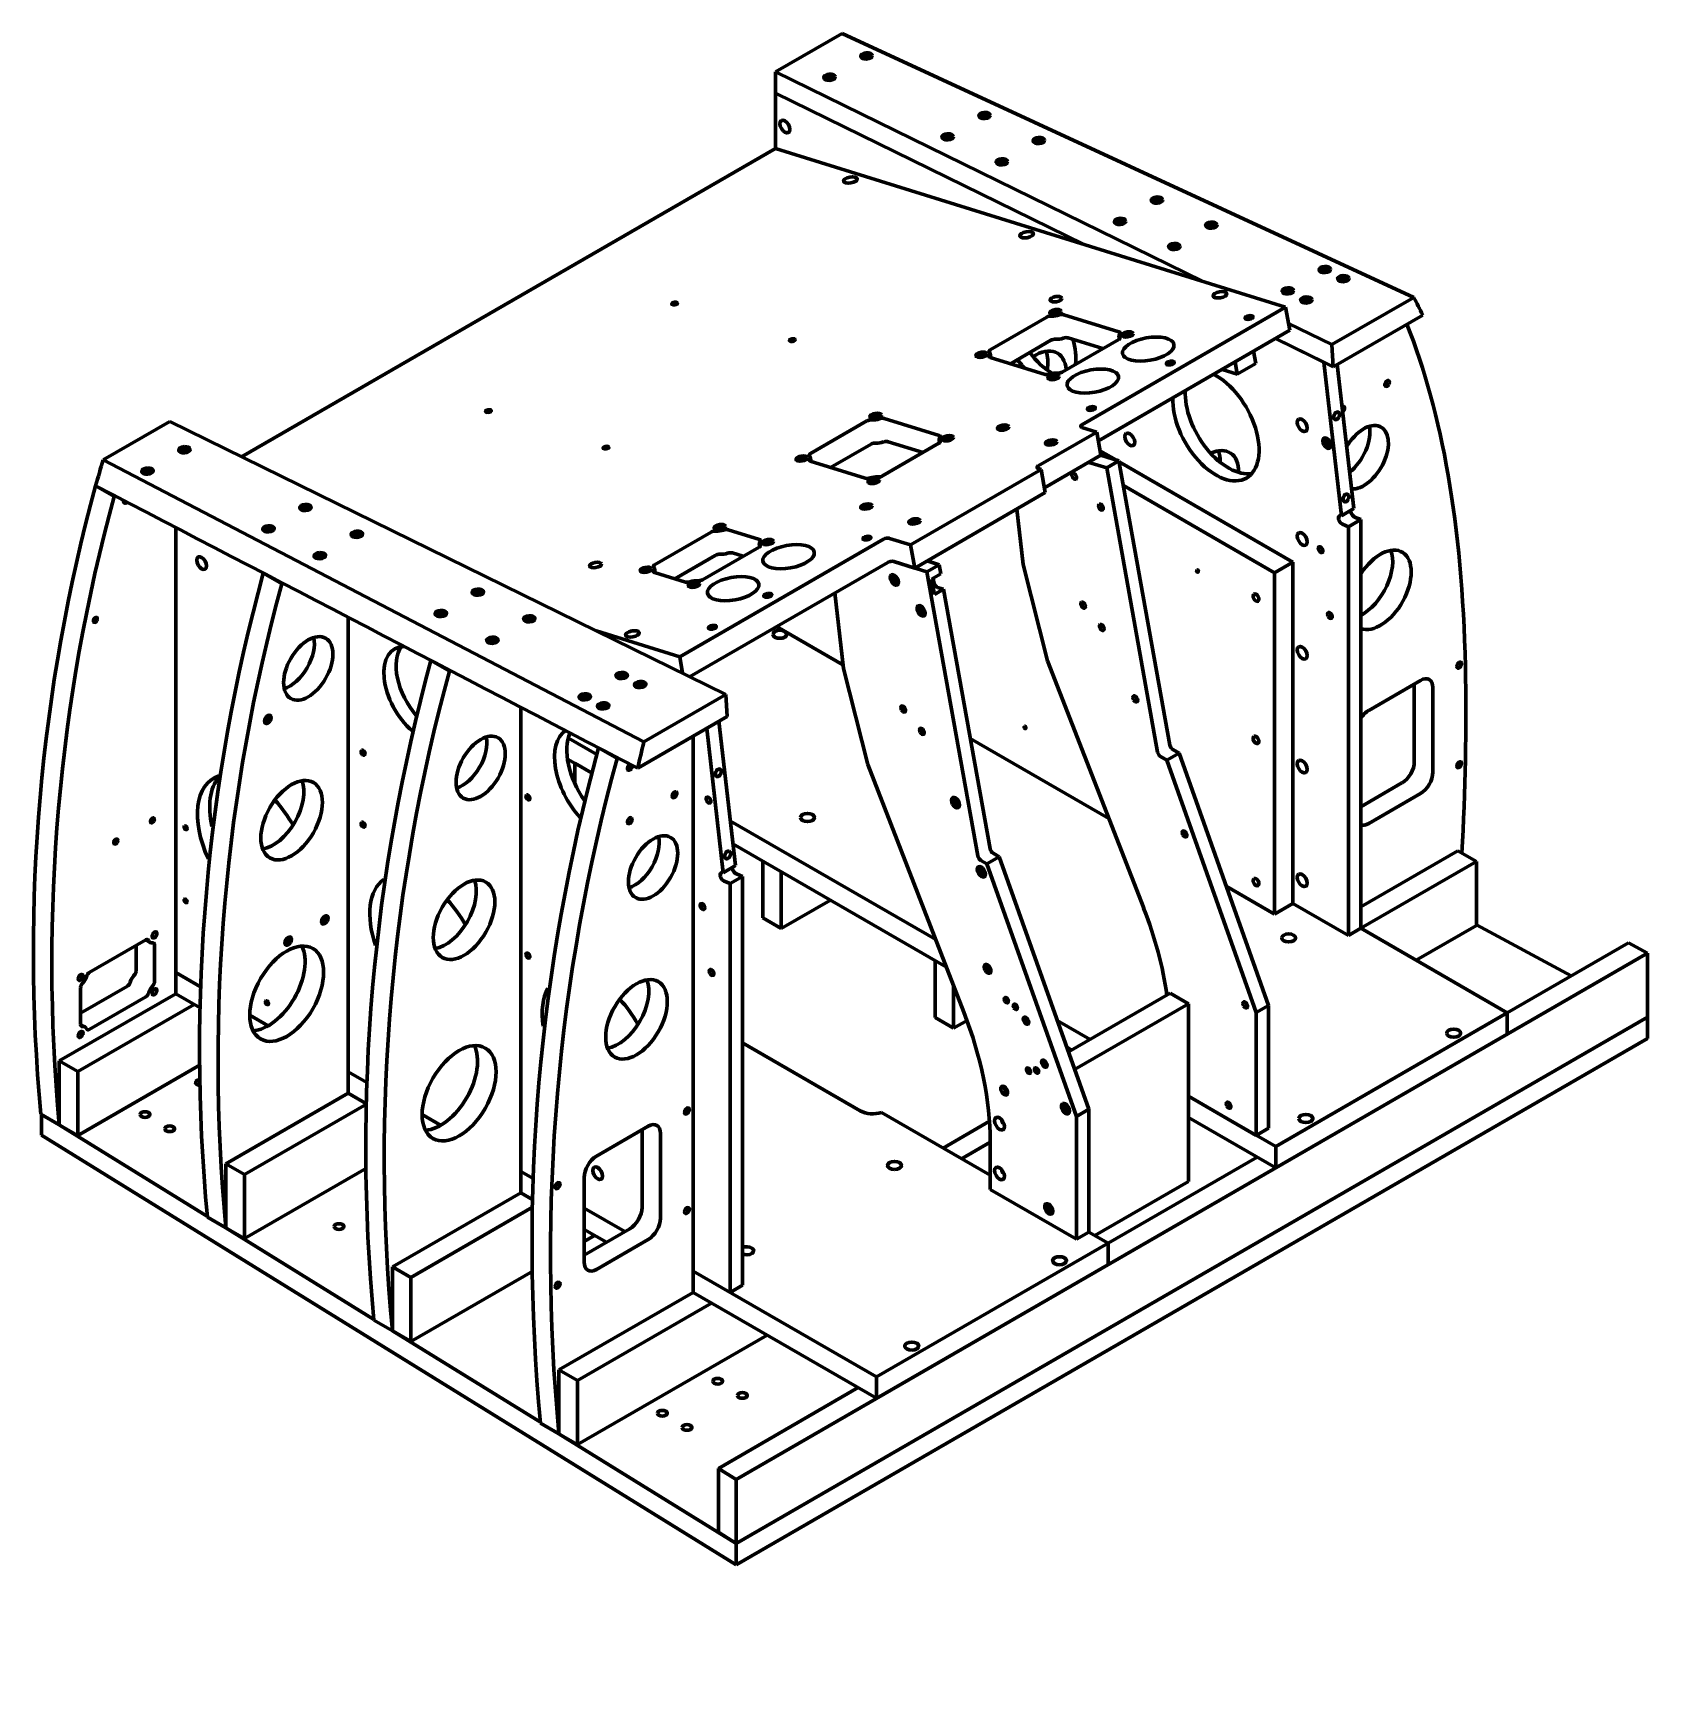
# Model space of a CAD drawing. Header units: inches. Extents: x 315 to 1225, y 10 to 674.
# Drawn here: x 665.4 to 729.8, y 116.1 to 182.6 of the extents above; entities that cross this region are included whole.
import ezdxf

# ---------------------------------------------------------------- set-up
doc = ezdxf.new("R2010")
doc.units = ezdxf.units.IN
doc.header["$LTSCALE"] = 0.03937
doc.header["$MEASUREMENT"] = 0
doc.layers.add('Visible', color=7, linetype='Continuous', lineweight=50)

msp = doc.modelspace()

# ---------------------------------------------------------------- linework, layer by layer
at = {"layer": 'Visible', "extrusion": (0, 0.816497, 0.57735)}
for p, q in [((697.666, 182.604), (695.013, 181.072)), ((720.464, 172.074), (697.666, 182.604)), ((712.034, 172.72), (695.013, 181.072)), ((695.013, 181.072), (695.013, 180.219)), ((707.292, 174.194), (695.013, 180.219)), ((695.013, 180.219), (695.013, 178.01)), ((695.013, 180.219), (707.292, 174.194)), ((673.71, 165.711), (695.013, 178.01)), ((695.013, 178.01), (715.355, 171.688)), ((707.225, 166.994), (715.355, 171.688)), ((715.355, 171.688), (715.521, 170.763)), ((717.196, 170.187), (720.464, 172.074)), ((703.573, 169.986), (705.826, 171.287)), ((706.512, 171.382), (708.707, 170.7)), ((717.196, 170.187), (715.473, 171.033)), ((717.251, 169.307), (720.821, 171.368)), ((705.992, 170.362), (704.375, 169.428)), ((708.698, 170.394), (706.445, 169.094)), ((708.062, 170.027), (706.678, 170.457)), ((707.885, 166.354), (715.521, 170.763)), ((708.704, 170.534), (708.725, 170.413)), ((716.881, 169.488), (714.952, 170.435)), ((714.952, 170.435), (717.251, 169.307)), ((705.759, 168.998), (703.564, 169.68)), ((703.568, 169.847), (703.6, 169.669)), ((714.072, 169.927), (714.16, 169.44)), ((717.251, 169.307), (717.196, 170.187)), ((713.423, 169.014), (712.818, 169.202)), ((713.423, 169.014), (713.335, 169.501)), ((714.16, 169.44), (713.423, 169.014)), ((717.577, 163.364), (716.881, 169.488)), ((718.069, 163.647), (717.414, 169.401)), ((668.19, 165.586), (670.843, 167.118)), ((693.026, 156.232), (670.843, 167.118)), ((696.401, 165.845), (698.654, 167.146)), ((699.339, 167.241), (701.535, 166.559)), ((700.89, 165.886), (699.505, 166.316)), ((701.531, 166.393), (701.553, 166.272)), ((707.823, 166.699), (705.49, 165.352)), ((707.222, 166.886), (707.823, 166.699)), ((707.989, 165.774), (707.823, 166.699)), ((696.395, 165.706), (696.427, 165.528)), ((698.819, 166.221), (697.202, 165.287)), ((701.526, 166.253), (699.273, 164.953)), ((707.989, 165.774), (705.735, 164.473)), ((708.589, 165.588), (707.957, 165.952)), ((707.989, 165.774), (708.707, 165.551)), ((689.758, 154.346), (668.19, 165.586)), ((698.587, 164.857), (696.392, 165.539)), ((705.603, 165.207), (700.396, 162.201)), ((705.487, 165.244), (705.603, 165.207)), ((705.603, 165.207), (705.769, 164.283)), ((707.498, 165.491), (708.216, 165.267)), ((708.707, 165.551), (708.216, 165.267)), ((708.216, 165.267), (710.247, 153.934)), ((708.707, 165.551), (710.738, 154.217)), ((715.646, 161.513), (708.713, 165.516)), ((668.627, 164.134), (667.89, 164.56)), ((700.562, 161.276), (705.769, 164.283)), ((708.883, 164.567), (714.909, 161.088)), ((668.665, 164.156), (668.627, 164.134)), ((704.634, 163.627), (704.886, 161.414)), ((717.577, 163.364), (718.069, 163.647)), ((717.859, 162.926), (717.616, 163.027)), ((718.35, 163.21), (717.859, 162.926)), ((718.35, 163.21), (718.107, 163.311)), ((718.35, 146.905), (718.35, 163.21)), ((671.088, 144.297), (671.088, 162.893)), ((690.186, 161.407), (692.439, 162.707)), ((699.316, 162.427), (691.185, 157.733)), ((693.124, 162.803), (694.362, 162.418)), ((700.396, 162.201), (699.558, 162.461)), ((717.859, 146.621), (717.859, 162.926)), ((692.604, 161.782), (690.987, 160.849)), ((694.353, 162.112), (692.1, 160.812)), ((693.717, 161.745), (693.29, 161.878)), ((694.359, 162.252), (694.38, 162.131)), ((700.396, 162.201), (700.562, 161.276)), ((675.314, 160.649), (674.577, 161.075)), ((691.415, 160.716), (690.177, 161.101)), ((690.18, 161.267), (690.212, 161.09)), ((699.481, 161.503), (691.581, 156.941)), ((699.724, 161.536), (701.043, 161.126)), ((700.562, 161.276), (699.724, 161.536)), ((701.535, 161.41), (701.043, 161.126)), ((701.043, 161.126), (703.075, 149.793)), ((701.053, 161.56), (701.535, 161.41)), ((701.232, 160.832), (701.6, 161.044)), ((701.535, 161.41), (701.6, 161.044)), ((704.886, 161.414), (705.862, 157.575)), ((714.909, 161.088), (715.646, 161.513)), ((714.909, 161.088), (714.909, 147.474)), ((715.646, 147.899), (715.646, 161.513)), ((675.352, 160.671), (675.314, 160.649)), ((697.713, 157.273), (697.371, 160.284)), ((701.232, 160.832), (701.342, 160.215)), ((701.324, 160.694), (701.293, 160.867)), ((701.342, 160.215), (701.711, 160.428)), ((701.711, 160.428), (701.471, 160.502)), ((701.711, 160.428), (703.566, 150.076)), ((677.966, 140.326), (677.966, 159.309)), ((691.185, 157.733), (687.864, 158.766)), ((697.698, 157.41), (695.046, 158.942)), ((691.185, 157.733), (691.303, 157.078)), ((682.001, 157.164), (681.264, 157.59)), ((682.038, 157.186), (682.001, 157.164)), ((698.69, 153.434), (697.713, 157.273)), ((705.862, 157.575), (709.692, 147.706)), ((718.666, 155.599), (720.732, 156.792)), ((720.486, 153.553), (720.486, 156.65)), ((721.223, 156.508), (721.223, 153.128)), ((684.844, 136.355), (684.844, 155.724)), ((693.026, 156.232), (689.758, 154.346)), ((693.081, 155.352), (693.026, 156.232)), ((693.081, 155.352), (689.511, 153.291)), ((693.407, 149.409), (692.753, 155.163)), ((686.744, 154.488), (687.874, 153.836)), ((691.721, 132.384), (691.721, 154.567)), ((692.916, 149.125), (692.262, 154.879)), ((708.302, 151.288), (702.777, 154.478)), ((687.672, 153.102), (686.711, 153.656)), ((688.688, 153.679), (687.951, 154.105)), ((688.725, 153.701), (688.688, 153.679)), ((710.367, 153.755), (710.61, 153.614)), ((710.61, 153.614), (711.101, 153.898)), ((711.101, 153.898), (710.858, 154.038)), ((714.675, 143.826), (711.101, 153.898)), ((687.005, 152.674), (687.005, 153.487)), ((687.005, 153.487), (687.672, 153.102)), ((702.519, 143.565), (698.69, 153.434)), ((710.61, 153.614), (714.183, 143.542)), ((718.35, 151.753), (719.995, 152.702)), ((720.732, 152.277), (718.666, 151.084)), ((701.399, 146.453), (693.206, 151.183)), ((701.824, 145.356), (693.309, 150.272)), ((703.929, 149.757), (703.438, 149.473)), ((703.686, 149.897), (703.929, 149.757)), ((703.929, 149.757), (707.502, 139.685)), ((718.35, 147.759), (722.224, 149.995)), ((722.224, 149.995), (722.961, 149.57)), ((692.916, 149.125), (693.407, 149.409)), ((693.689, 148.971), (693.446, 149.072)), ((694.497, 149.587), (694.497, 147.318)), ((695.234, 149.161), (695.234, 146.892)), ((703.438, 149.473), (703.194, 149.614)), ((707.011, 139.401), (703.438, 149.473)), ((722.961, 149.57), (718.35, 146.908)), ((722.961, 147.017), (722.961, 149.57)), ((693.198, 148.688), (692.954, 148.789)), ((693.198, 148.688), (693.689, 148.971)), ((693.198, 132.383), (693.198, 148.688)), ((693.689, 132.667), (693.689, 148.971)), ((714.909, 147.474), (712.987, 148.583)), ((697.199, 148.027), (695.234, 146.892)), ((715.646, 147.899), (714.909, 147.474)), ((715.646, 147.899), (717.859, 146.621)), ((695.234, 146.892), (694.497, 147.318)), ((720.558, 145.63), (722.961, 147.017)), ((722.961, 147.045), (726.745, 145.004)), ((667.638, 145.141), (669.891, 146.442)), ((669.891, 146.442), (670.065, 146.342)), ((718.35, 146.905), (717.859, 146.621)), ((724.194, 143.531), (718.35, 146.905)), ((724.194, 143.531), (729.031, 146.324)), ((729.031, 146.324), (729.793, 145.913)), ((669.501, 145.2), (669.501, 146.217)), ((670.238, 146.241), (670.238, 144.775)), ((729.793, 145.913), (693.442, 124.925)), ((729.793, 143.361), (729.793, 145.913)), ((672.077, 144.577), (671.088, 145.148)), ((671.088, 145.148), (672.077, 144.577)), ((701.375, 145.616), (701.375, 143.347)), ((667.291, 143.523), (669.154, 144.598)), ((667.291, 143.073), (667.291, 144.54)), ((702.112, 144.616), (702.112, 142.921)), ((710.745, 144.319), (706.689, 141.977)), ((710.745, 144.319), (711.481, 143.893)), ((666.441, 141.614), (671.088, 144.297)), ((671.825, 143.871), (667.178, 141.188)), ((669.891, 144.173), (667.638, 142.872)), ((672.06, 143.736), (671.088, 144.297)), ((711.481, 143.893), (706.939, 141.271)), ((711.481, 143.893), (711.481, 136.803)), ((714.183, 143.542), (714.675, 143.826)), ((714.675, 143.826), (714.675, 138.93)), ((667.291, 143.073), (667.464, 142.972)), ((674.773, 143.021), (674.036, 143.446)), ((674.036, 143.446), (674.773, 143.021)), ((693.442, 122.373), (729.793, 143.361)), ((729.793, 143.361), (693.442, 122.373)), ((701.375, 143.347), (702.112, 142.921)), ((702.645, 143.23), (702.112, 142.921)), ((706.245, 143.23), (707.551, 142.475)), ((714.183, 138.646), (714.183, 143.542)), ((714.958, 138.199), (724.194, 143.531)), ((724.194, 143.531), (724.194, 142.68)), ((729.793, 142.51), (729.793, 143.361)), ((729.793, 142.51), (693.442, 121.522)), ((698.39, 139.624), (693.689, 142.338)), ((714.958, 137.348), (724.194, 142.68)), ((706.814, 142.05), (706.624, 142.159)), ((666.441, 141.614), (666.441, 139.061)), ((667.178, 141.188), (666.441, 141.614)), ((667.178, 138.635), (672.06, 141.454)), ((667.178, 141.188), (667.178, 138.635)), ((678.708, 140.749), (677.966, 141.177)), ((677.966, 141.177), (678.708, 140.749)), ((673.084, 137.507), (677.966, 140.326)), ((678.691, 139.894), (673.821, 137.082)), ((678.691, 139.908), (677.966, 140.326)), ((707.502, 139.685), (707.011, 139.401)), ((707.502, 134.789), (707.502, 139.685)), ((711.481, 140.206), (714.958, 138.199)), ((714.183, 138.646), (711.481, 140.206)), ((666.441, 139.061), (665.704, 139.486)), ((665.729, 139.472), (665.729, 138.65)), ((666.441, 139.061), (667.178, 138.635)), ((672.345, 135.412), (666.441, 139.061)), ((681.65, 139.05), (680.914, 139.475)), ((680.914, 139.475), (681.65, 139.05)), ((687.864, 137.815), (689.929, 139.008)), ((699.234, 139.562), (703.572, 137.058)), ((701.694, 138.142), (703.544, 139.21)), ((707.011, 139.401), (707.011, 134.505)), ((714.958, 137.348), (711.481, 139.355)), ((693.442, 121.522), (665.729, 138.65)), ((689.684, 135.77), (689.684, 138.866)), ((690.421, 138.724), (690.421, 135.344)), ((703.572, 138.376), (702.431, 137.717)), ((703.572, 136.491), (703.572, 138.419)), ((714.675, 138.93), (714.183, 138.646)), ((708.277, 134.342), (714.221, 137.773)), ((714.958, 138.199), (714.958, 137.348)), ((673.084, 137.507), (673.084, 134.955)), ((673.821, 137.082), (673.084, 137.507)), ((673.821, 134.529), (678.693, 137.343)), ((673.821, 137.082), (673.821, 134.529)), ((685.339, 136.92), (684.844, 137.206)), ((684.844, 137.206), (685.339, 136.92)), ((679.727, 133.401), (684.844, 136.355)), ((685.322, 136.079), (684.844, 136.355)), ((687.372, 133.584), (687.372, 136.964)), ((707.011, 134.505), (703.572, 136.491)), ((707.748, 134.647), (711.481, 136.803)), ((685.318, 135.778), (680.464, 132.976)), ((688.999, 134.807), (687.372, 135.746)), ((687.372, 135.746), (688.999, 134.807)), ((673.084, 134.955), (672.347, 135.38)), ((673.084, 134.955), (673.821, 134.529)), ((678.988, 131.306), (673.086, 134.953)), ((687.372, 133.868), (689.192, 134.919)), ((688.262, 134.382), (687.372, 134.895)), ((687.372, 134.412), (687.791, 134.654)), ((689.929, 134.493), (687.864, 133.301)), ((707.011, 134.505), (707.502, 134.789)), ((707.502, 134.789), (708.277, 134.342)), ((708.277, 134.342), (699.041, 129.009)), ((708.277, 134.342), (708.277, 133.491)), ((679.727, 133.401), (679.727, 130.849)), ((680.464, 132.976), (679.727, 133.401)), ((680.464, 130.423), (685.328, 133.231)), ((699.041, 129.009), (691.721, 133.235)), ((691.721, 133.235), (693.198, 132.383)), ((708.277, 133.491), (699.041, 128.158)), ((680.464, 132.976), (680.464, 130.423)), ((686.371, 129.295), (691.721, 132.384)), ((699.041, 128.158), (691.721, 132.384)), ((693.198, 132.383), (693.689, 132.667)), ((692.458, 131.959), (687.108, 128.87)), ((679.727, 130.849), (678.991, 131.274)), ((679.727, 130.849), (680.464, 130.423)), ((685.631, 127.2), (679.73, 130.847)), ((687.108, 126.317), (694.669, 130.683)), ((686.371, 129.295), (686.371, 126.743)), ((687.108, 128.87), (686.371, 129.295)), ((687.108, 128.87), (687.108, 126.317)), ((692.73, 125.365), (698.304, 128.584)), ((699.041, 129.009), (699.041, 128.158)), ((686.371, 126.743), (685.634, 127.168)), ((686.371, 126.743), (687.108, 126.317)), ((693.442, 122.373), (686.371, 126.743)), ((692.73, 125.365), (692.73, 122.813)), ((693.442, 124.925), (692.73, 125.365)), ((693.442, 124.925), (693.442, 122.373)), ((692.73, 122.813), (693.442, 122.373)), ((693.442, 121.522), (693.442, 122.373))]:
    msp.add_line(p, q, dxfattribs=at)
at = {"layer": 'Visible'}
for centre, radius, start, end in [((736.129, 145.977), 70.724, 164.76692, 185.26596), ((736.866, 145.552), 70.724, 164.76692, 185.26596), ((744.246, 142.085), 72.211, 164.75299, 185.32726), ((744.983, 141.659), 72.211, 164.75299, 185.32726), ((752.364, 138.192), 73.699, 164.73978, 185.38589), ((753.101, 137.766), 73.699, 164.73978, 185.38589), ((760.482, 134.299), 75.187, 164.72706, 185.44222), ((761.219, 133.874), 75.187, 164.72706, 185.44222)]:
    msp.add_arc(centre, radius, start, end, dxfattribs=at)
at = {"layer": 'Visible', "extrusion": (0, 2e-16, -1)}
for centre, major_axis, ratio in [((698.635, 181.703), (0.23, 0.014), 0.532529), ((697.16, 180.852), (0.23, 0.014), 0.532529), ((703.347, 179.33), (0.23, 0.014), 0.532529), ((701.873, 178.479), (0.23, 0.014), 0.532529), ((705.512, 178.328), (0.23, 0.014), 0.532529), ((704.038, 177.477), (0.23, 0.014), 0.532529), ((710.225, 175.955), (0.23, 0.014), 0.532529), ((708.75, 175.104), (0.23, 0.014), 0.532529), ((712.39, 174.953), (0.23, 0.014), 0.532529), ((710.916, 174.102), (0.23, 0.014), 0.532529), ((716.919, 173.181), (0.23, 0.014), 0.532529), ((717.654, 172.82), (0.23, 0.014), 0.532529), ((715.445, 172.33), (0.23, 0.014), 0.532529), ((716.18, 171.969), (0.23, 0.014), 0.532529), ((709.045, 170.595), (0.227, 0.041), 0.432677), ((706.098, 168.893), (0.227, 0.041), 0.432677), ((701.873, 166.454), (0.227, 0.041), 0.432677), ((698.925, 164.752), (0.227, 0.041), 0.432677)]:
    msp.add_ellipse(centre, major_axis=major_axis, ratio=ratio, dxfattribs=at)
at = {"layer": 'Visible', "extrusion": (0, -1e-16, -1)}
for centre, major_axis, ratio, start_param, end_param in [((698.639, 181.635), (0.134, 0.008), 0.532529, 2.570149, 6.854629), ((703.351, 179.262), (0.134, 0.008), 0.532529, 2.570149, 6.854629), ((708.755, 175.036), (0.134, 0.008), 0.532529, 2.570149, 6.854629), ((710.92, 174.034), (0.134, 0.008), 0.532529, 2.570149, 6.854629), ((717.658, 172.752), (0.134, 0.008), 0.532529, 2.570149, 6.854629), ((706.339, 170.563), (0.342, 0.061), 0.432677, 1.215617, 2.106739), ((706.555, 170.386), (0.171, 0.031), 0.432677, 4.357209, 5.588169), ((718.471, 165.697), (0.695, 1.203), 0.57735, -1.5539, 2.879486), ((699.382, 166.245), (0.171, 0.031), 0.432677, 4.357209, 5.588169), ((704.098, 166.807), (0.132, 0.024), 0.432677, 2.990058, 6.43472), ((698.645, 163.659), (0.132, 0.024), 0.432677, 2.990058, 6.43472), ((694.713, 162.241), (0.133, 0.024), 0.432677, 2.987452, 6.437326), ((692.724, 161.745), (0.171, 0.031), 0.432677, 4.017372, 5.248332), ((692.952, 161.983), (0.342, 0.061), 0.432677, 1.215617, 2.106739), ((691.766, 160.54), (0.133, 0.024), 0.432677, 2.987452, 6.437326)]:
    msp.add_ellipse(centre, major_axis=major_axis, ratio=ratio, start_param=start_param, end_param=end_param, dxfattribs=at)
at = {"layer": 'Visible', "extrusion": (0, 0, -1)}
for centre, major_axis, ratio, start_param, end_param in [((697.165, 180.784), (0.134, 0.008), 0.532529, 2.570149, 6.854629), ((701.877, 178.411), (0.134, 0.008), 0.532529, 2.570149, 6.854629), ((706.186, 171.416), (0.133, 0.024), 0.432677, 2.987452, 6.437326), ((706.111, 170.325), (0.171, 0.031), 0.432677, 4.017372, 5.248332), ((703.239, 169.714), (0.133, 0.024), 0.432677, 2.987452, 6.437326), ((699.014, 167.275), (0.133, 0.024), 0.432677, 2.987452, 6.437326), ((717.386, 167.347), (0.062, 0.15), 0.652083, 1.57079632679353, 7.853981633973115), ((698.939, 166.184), (0.171, 0.031), 0.432677, 4.017372, 5.248332), ((706.013, 166.212), (0.132, 0.024), 0.432677, 2.990058, 6.43472), ((696.066, 165.573), (0.133, 0.024), 0.432677, 2.987452, 6.437326), ((717.759, 164.071), (0.062, 0.15), 0.652083, 1.570796326795667, 7.853981633975252), ((700.56, 163.064), (0.132, 0.024), 0.432677, 2.990058, 6.43472), ((692.799, 162.836), (0.133, 0.024), 0.432677, 2.987452, 6.437326), ((689.851, 161.135), (0.133, 0.024), 0.432677, 2.987452, 6.437326), ((699.601, 161.465), (0.171, 0.031), 0.432677, 4.017372, 5.588169), ((719.995, 153.27), (0.347, 0.602), 0.57735, 0.785398, 2.356194), ((670.238, 146.642), (0.067, 0.117), 0.57735, 1.570796326793332, 7.853981633972918), ((672.071, 140.752), (-0.195, 0), 0.57735, 4.693427, 7.847944), ((691.476, 139.617), (0.067, 0.116), 0.57735, 1.570796326794735, 7.853981633974322), ((670.843, 138.908), (0.195, 0), 0.57735, 3.141593, 9.424778), ((716.162, 139.319), (0.278, 0), 0.57735, 3.141593, 9.424778), ((686.317, 136.639), (0.067, 0.116), 0.57735, 1.570796326794877, 7.853981633974462), ((689.192, 135.486), (0.347, 0.602), 0.57735, 0.785398, 2.356194), ((691.476, 135.646), (0.067, 0.116), 0.57735, 1.570796326796734, 7.85398163397632), ((686.317, 132.668), (0.067, 0.116), 0.57735, 1.570796326796384, 7.85398163397597)]:
    msp.add_ellipse(centre, major_axis=major_axis, ratio=ratio, start_param=start_param, end_param=end_param, dxfattribs=at)
at = {"layer": 'Visible', "extrusion": (-3e-16, -2e-16, -1)}
for centre in [(695.381, 178.886), (716.014, 166.973), (709.137, 166.406), (716.014, 162.435), (716.014, 157.897), (716.014, 153.359), (716.014, 148.821)]:
    msp.add_ellipse(centre, major_axis=(-0.139, 0.241), ratio=0.57735, dxfattribs=at)
at = {"layer": 'Visible', "extrusion": (0, -4e-16, -1)}
msp.add_ellipse((705.517, 178.26), major_axis=(0.134, 0.008), ratio=0.532529, start_param=2.570149, end_param=6.854629, dxfattribs=at)
at = {"layer": 'Visible', "extrusion": (0, 1e-16, -1)}
for centre, major_axis, ratio, start_param, end_param in [((704.042, 177.409), (0.134, 0.008), 0.532529, 2.570149, 6.854629), ((712.394, 174.885), (0.134, 0.008), 0.532529, 2.570149, 6.854629), ((716.923, 173.112), (0.134, 0.008), 0.532529, 2.570149, 6.854629), ((715.449, 172.261), (0.134, 0.008), 0.532529, 2.570149, 6.854629), ((709.058, 170.523), (0.133, 0.024), 0.432677, 2.987452, 6.437326), ((699.167, 166.422), (0.342, 0.061), 0.432677, 1.215617, 2.106739)]:
    msp.add_ellipse(centre, major_axis=major_axis, ratio=ratio, start_param=start_param, end_param=end_param, dxfattribs=at)
at = {"layer": 'Visible'}
for centre, major_axis, ratio, start_param, end_param in [((697.996, 176.755), (0.274, 0.049), 0.432677, 1.570796326794698, 7.853981633974284), ((705.023, 174.572), (0.274, 0.049), 0.432677, 1.570796326795008, 7.853981633974593), ((712.733, 172.176), (0.274, 0.049), 0.432677, 1.570796326795031, 7.853981633974617), ((705.946, 171.25), (0.171, 0.031), 0.432677, 1.034854, 2.265813), ((706.173, 171.487), (0.342, 0.061), 0.432677, 4.176446, 5.067569), ((706.389, 171.311), (0.171, 0.031), 0.432677, 0.695017, 1.925976), ((713.894, 171.269), (0.16, 0.029), 0.432677, 1.570796326794581, 7.853981633974167), ((709.045, 170.595), (0.342, 0.061), 0.432677, 2.60565, 3.496772), ((708.578, 170.431), (0.171, 0.031), 0.432677, -0.87578, 0.35518), ((708.584, 170.629), (0.171, 0.031), 0.432677, -0.535943, 0.695017), ((709.874, 170.01), (1.026, 0.184), 0.432677, 1.570796326794813, 7.853981633974398), ((703.687, 169.751), (0.171, 0.031), 0.432677, 2.60565, 3.836609), ((703.693, 169.949), (0.171, 0.031), 0.432677, 2.265813, 3.496772), ((703.226, 169.786), (0.342, 0.061), 0.432677, -0.535943, 0.35518), ((705.882, 169.069), (0.171, 0.031), 0.432677, 3.836609, 5.067569), ((706.098, 168.893), (0.342, 0.061), 0.432677, 1.034854, 1.925976), ((706.326, 169.131), (0.171, 0.031), 0.432677, 4.176446, 5.407406), ((707.663, 168.734), (1.026, 0.184), 0.432677, 1.57079632679504, 7.853981633974626), ((710.75, 169.454), (0.16, 0.029), 0.432677, 1.570796326795418, 7.853981633975005), ((707.606, 167.639), (0.16, 0.029), 0.432677, 1.570796326794714, 7.853981633974299), ((698.773, 167.109), (0.171, 0.031), 0.432677, 1.034854, 2.265813), ((699.001, 167.346), (0.342, 0.061), 0.432677, 4.176446, 5.067569), ((699.217, 167.17), (0.171, 0.031), 0.432677, 0.695017, 1.925976), ((707.345, 166.957), (0.171, 0.031), 0.432677, 2.265813, 3.836609), ((701.873, 166.454), (0.342, 0.061), 0.432677, 2.60565, 3.496772), ((701.406, 166.29), (0.171, 0.031), 0.432677, -0.87578, 0.35518), ((701.412, 166.488), (0.171, 0.031), 0.432677, -0.535943, 0.695017), ((716.997, 166.258), (-0.115, 0.2), 0.57735, 1.57079632679434, 7.853981633973925), ((717.054, 166.291), (-0.067, 0.116), 0.57735, -0.803222, 3.944814), ((671.43, 165.996), (0.23, 0.014), 0.532529, 1.570796326796091, 7.853981633975678), ((671.434, 165.928), (0.134, 0.008), 0.532529, -0.571443, 3.713036), ((696.515, 165.61), (0.171, 0.031), 0.432677, 2.60565, 3.836609), ((696.52, 165.808), (0.171, 0.031), 0.432677, 2.265813, 3.496772), ((696.053, 165.645), (0.342, 0.061), 0.432677, -0.535943, 0.35518), ((669.956, 165.145), (0.23, 0.014), 0.532529, 1.570796326795178, 7.853981633974763), ((669.96, 165.077), (0.134, 0.008), 0.532529, -0.571443, 3.713036), ((699.153, 164.99), (0.171, 0.031), 0.432677, 4.176446, 5.407406), ((705.609, 165.314), (0.171, 0.031), 0.432677, 2.265813, 3.836609), ((698.71, 164.928), (0.171, 0.031), 0.432677, 3.836609, 5.067569), ((698.925, 164.752), (0.342, 0.061), 0.432677, 1.034854, 1.925976), ((669.1, 163.982), (0.067, 0.116), 0.57735, 1.949205, 4.383823), ((676.256, 163.689), (0.23, 0.014), 0.532529, 1.570796326794932, 7.853981633974519), ((676.26, 163.621), (0.134, 0.008), 0.532529, -0.571443, 3.713036), ((674.782, 162.838), (0.23, 0.014), 0.532529, 1.57079632679562, 7.853981633975206), ((718.088, 163.479), (-0.097, 0.168), 0.57735, 0.645772, 2.495821), ((674.786, 162.77), (0.134, 0.008), 0.532529, -0.571443, 3.713036), ((678.308, 162.622), (0.23, 0.014), 0.532529, 1.570796326795178, 7.853981633974763), ((678.312, 162.553), (0.134, 0.008), 0.532529, -0.571443, 3.713036), ((692.558, 162.67), (0.171, 0.031), 0.432677, 1.034854, 2.265813), ((692.786, 162.908), (0.342, 0.061), 0.432677, 4.176446, 5.067569), ((693.002, 162.732), (0.171, 0.031), 0.432677, 0.695017, 1.925976), ((694.701, 162.313), (0.342, 0.061), 0.432677, 2.60565, 3.496772), ((694.239, 162.347), (0.171, 0.031), 0.432677, -0.535943, 0.695017), ((698.653, 162.47), (0.16, 0.029), 0.432677, 1.570796326794902, 7.853981633974488), ((699.435, 162.39), (0.171, 0.031), 0.432677, 0.695017, 2.265813), ((672.118, 161.476), (-0.139, 0.241), 0.57735, 1.570796326794423, 7.853981633974009), ((676.834, 161.77), (0.23, 0.014), 0.532529, 1.570796326796091, 7.853981633975678), ((676.838, 161.702), (0.134, 0.008), 0.532529, -0.571443, 3.713036), ((694.234, 162.149), (0.171, 0.031), 0.432677, -0.87578, 0.35518), ((695.529, 161.728), (1.026, 0.184), 0.432677, 1.570796326795071, 7.853981633974656), ((716.751, 162.01), (-0.066, 0.114), 0.57735, 1.5707963267927, 7.853981633972287), ((690.3, 161.172), (0.171, 0.031), 0.432677, 2.60565, 3.836609), ((690.305, 161.369), (0.171, 0.031), 0.432677, 2.265813, 3.496772), ((689.838, 161.206), (0.342, 0.061), 0.432677, -0.535943, 0.35518), ((693.318, 160.452), (1.026, 0.184), 0.432677, 1.570796326794951, 7.853981633974537), ((683.134, 160.314), (0.23, 0.014), 0.532529, 1.570796326795475, 7.85398163397506), ((683.138, 160.246), (0.134, 0.008), 0.532529, -0.571443, 3.713036), ((691.537, 160.787), (0.171, 0.031), 0.432677, 3.836609, 5.067569), ((691.753, 160.611), (0.342, 0.061), 0.432677, 1.034854, 1.925976), ((691.981, 160.849), (0.171, 0.031), 0.432677, 4.176446, 5.407406), ((694.701, 160.188), (0.16, 0.029), 0.432677, 1.570796326794513, 7.853981633974099), ((700.814, 159.567), (-0.115, 0.2), 0.57735, 1.570796326795899, 7.853981633975485), ((700.871, 159.6), (-0.067, 0.116), 0.57735, -0.803222, 3.944814), ((681.659, 159.463), (0.23, 0.014), 0.532529, 1.570796326794466, 7.853981633974052), ((681.664, 159.395), (0.134, 0.008), 0.532529, -0.571443, 3.713036), ((685.186, 159.247), (0.23, 0.014), 0.532529, 1.570796326794214, 7.853981633973799), ((685.19, 159.178), (0.134, 0.008), 0.532529, -0.571443, 3.713036), ((692.491, 158.912), (0.16, 0.029), 0.432677, 1.570796326795658, 7.853981633975243), ((717.12, 159.386), (-0.066, 0.114), 0.57735, 1.570796326793274, 7.85398163397286), ((675.632, 157.698), (0.695, 1.203), 0.57735, 3.700583, 5.724195), ((683.711, 158.395), (0.23, 0.014), 0.532529, 1.57079632679473, 7.853981633974314), ((683.716, 158.327), (0.134, 0.008), 0.532529, -0.571443, 3.713036), ((689.3, 158.647), (0.274, 0.049), 0.432677, 1.570796326795336, 7.853981633974923), ((688.872, 156.988), (0.23, 0.014), 0.532529, 1.57079632679585, 7.853981633975436), ((688.876, 156.919), (0.134, 0.008), 0.532529, -0.571443, 3.713036), ((689.607, 156.627), (0.23, 0.014), 0.532529, 1.570796326795846, 7.853981633975433), ((689.611, 156.559), (0.134, 0.008), 0.532529, -0.571443, 3.713036), ((720.732, 156.224), (0.347, 0.602), 0.57735, -0.785398, 0.785398), ((687.398, 156.137), (0.23, 0.014), 0.532529, 1.570796326794713, 7.853981633974298), ((687.402, 156.068), (0.134, 0.008), 0.532529, -0.571443, 3.713036), ((688.133, 155.776), (0.23, 0.014), 0.532529, 1.570796326795644, 7.85398163397523), ((688.137, 155.708), (0.134, 0.008), 0.532529, -0.571443, 3.713036), ((700.102, 155.655), (-0.067, 0.116), 0.57735, 1.570796326795957, 7.853981633975544), ((709.358, 156.059), (-0.067, 0.116), 0.57735, 1.57079632679551, 7.853981633975097), ((718.666, 155.032), (0.347, 0.602), 0.57735, 0.785398, 1.483371), ((682.51, 153.728), (0.695, 1.203), 0.57735, 3.700583, 5.724195), ((700.847, 154.764), (-0.067, 0.116), 0.57735, 1.570796326794235, 7.853981633973821), ((710.367, 153.897), (-0.087, 0.15), 0.57735, 1.012291, 2.356194), ((674.159, 150.182), (-1.563, 2.708), 0.57735, -0.12525, 1.427665), ((689.195, 153.327), (0.066, 0.114), 0.57735, 0.550287, 5.782743), ((720.732, 152.844), (0.347, 0.602), 0.57735, 3.926991, 5.497787), ((674.65, 150.466), (-1.563, 2.708), 0.57735, 0.210658, 1.072315), ((674.969, 151.643), (0.868, 1.504), 0.57735, 3.579742, 5.845036), ((674.159, 150.182), (-1.563, 2.708), 0.57735, 4.687051, 5.089745), ((692.335, 152.02), (-0.067, 0.116), 0.57735, 1.570796326795401, 7.853981633974988), ((702.185, 151.918), (-0.115, 0.2), 0.57735, 1.570796326794193, 7.853981633973778), ((702.242, 151.951), (-0.067, 0.116), 0.57735, -0.803222, 3.944814), ((718.666, 151.652), (0.347, 0.602), 0.57735, 3.229018, 3.926991), ((689.388, 149.757), (0.695, 1.203), 0.57735, 3.700583, 5.724195), ((711.325, 150.671), (-0.067, 0.116), 0.57735, 1.570796326794203, 7.853981633973789), ((703.194, 149.756), (-0.087, 0.15), 0.57735, 1.012291, 2.356194), ((693.426, 149.241), (-0.097, 0.168), 0.57735, 0.645772, 2.495821), ((703.219, 149.16), (-0.115, 0.2), 0.57735, 1.570796326794335, 7.853981633973922), ((703.276, 149.193), (-0.067, 0.116), 0.57735, -0.803222, 3.944814), ((681.036, 146.211), (-1.563, 2.708), 0.57735, 0.060854, 1.244337), ((681.847, 147.672), (0.868, 1.504), 0.57735, 3.579742, 5.845036), ((681.036, 146.211), (-1.563, 2.708), 0.57735, 4.687051, 5.089745), ((692.09, 147.771), (-0.066, 0.114), 0.57735, 1.570796326793518, 7.853981633973105), ((702.884, 147.098), (-5.558, 9.627), 0.57735, 4.105744, 4.45059), ((669.891, 146.3), (0.087, 0.15), 0.57735, -0.445561, 0.785398), ((670.238, 146.642), (0.174, 0.301), 0.57735, 2.696031, 3.587154), ((670.115, 146.17), (0.087, 0.15), 0.57735, -0.785398, 0.445561), ((674.773, 144.722), (1.042, 1.805), 0.57735, 3.50296, 5.921818), ((667.638, 144.999), (0.087, 0.15), 0.57735, 0.785398, 2.016358), ((692.458, 145.148), (-0.066, 0.114), 0.57735, 1.570796326794764, 7.853981633974349), ((703.464, 145.288), (-0.097, 0.168), 0.57735, 1.570796326795445, 7.853981633975031), ((703.538, 145.33), (-0.0519, 0.0899), 0.57735, -0.177216, 3.318808), ((667.413, 144.61), (0.087, 0.15), 0.57735, 1.125235, 2.356194), ((667.291, 144.941), (0.174, 0.301), 0.57735, 4.266828, 5.15795), ((669.891, 144.315), (0.087, 0.15), 0.57735, 3.926991, 5.15795), ((670.238, 144.373), (0.174, 0.301), 0.57735, 1.125235, 2.016358), ((670.115, 144.704), (0.087, 0.15), 0.57735, 4.266828, 5.497787), ((687.914, 142.241), (-1.563, 2.708), 0.57735, 0.326496, 0.981382), ((688.725, 143.701), (0.868, 1.504), 0.57735, 3.579742, 5.845036), ((687.914, 142.241), (-1.563, 2.708), 0.57735, 4.687051, 5.089745), ((704.215, 144.037), (-0.06, 0.103), 0.57735, 1.570796326795774, 7.853981633975361), ((704.258, 144.061), (-0.0333, 0.0578), 0.57735, -0.215689, 3.357282), ((704.574, 143.773), (-0.06, 0.103), 0.57735, 1.570796326795423, 7.853981633975009), ((704.617, 143.798), (-0.0333, 0.0578), 0.57735, -0.215689, 3.357282), ((713.743, 143.853), (-0.067, 0.116), 0.57735, 1.570796326792657, 7.853981633972241), ((667.413, 143.144), (0.087, 0.15), 0.57735, 2.356194, 3.587154), ((667.291, 142.672), (0.174, 0.301), 0.57735, -0.445561, 0.445561), ((695.712, 142.957), (-5.558, 9.627), 0.57735, 3.926991, 4.45059), ((704.997, 143.22), (-0.078, 0.135), 0.57735, 1.570796326795529, 7.853981633975115), ((705.051, 143.252), (-0.0446, 0.0773), 0.57735, -0.236823, 3.378416), ((667.638, 143.014), (0.087, 0.15), 0.57735, 2.696031, 3.926991), ((681.65, 140.752), (1.042, 1.805), 0.57735, 3.50296, 5.921818), ((705.729, 141.506), (-0.078, 0.135), 0.57735, 1.570796326795529, 7.853981633975115), ((705.098, 141.226), (-0.06, 0.103), 0.57735, 1.570796326794047, 7.853981633973634), ((705.14, 141.251), (-0.0333, 0.0578), 0.57735, -0.215689, 3.357282), ((705.419, 141.232), (-0.06, 0.103), 0.57735, 1.570796326794797, 7.853981633974384), ((705.462, 141.256), (-0.0333, 0.0578), 0.57735, -0.215689, 3.357282), ((705.784, 141.538), (-0.0446, 0.0773), 0.57735, -0.236823, 3.378416), ((704.128, 140.432), (-0.097, 0.168), 0.57735, 1.570796326795449, 7.853981633975036), ((704.202, 140.474), (-0.0519, 0.0899), 0.57735, -0.177216, 3.318808), ((713.078, 139.852), (-0.067, 0.116), 0.57735, 1.570796326794203, 7.853981633973789), ((689.929, 138.441), (0.347, 0.602), 0.57735, -0.785398, 0.785398), ((703.941, 139.114), (-0.139, 0.241), 0.57735, 1.570796326794934, 7.85398163397452), ((704.096, 139.204), (-0.0434, 0.0752), 0.57735, 0.522131, 2.619462), ((687.864, 137.248), (0.347, 0.602), 0.57735, 0.785398, 2.356194), ((687.914, 137.135), (-0.139, 0.241), 0.57735, 1.570796326795301, 7.853981633974886), ((699.753, 137.447), (0.278, 0), 0.57735, 4.712389, 10.995574), ((703.941, 137.129), (-0.139, 0.241), 0.57735, 1.570796326794154, 7.85398163397374), ((704.096, 137.218), (-0.0434, 0.0752), 0.57735, 0.522131, 2.619462), ((705.906, 135.711), (-0.115, 0.2), 0.57735, 1.570796326794133, 7.853981633973718), ((705.963, 135.744), (-0.067, 0.116), 0.57735, -0.803222, 3.944814), ((689.929, 135.061), (0.347, 0.602), 0.57735, 3.926991, 5.497787), ((693.858, 134.044), (-0.278, 0), 0.57735, 0.914825, 5.36836), ((706.336, 133.647), (0.278, 0), 0.57735, 4.712389, 10.995574), ((687.864, 133.868), (0.347, 0.602), 0.57735, 2.356194, 3.926991), ((700.441, 130.243), (0.278, 0), 0.57735, 4.712389, 10.995574)]:
    msp.add_ellipse(centre, major_axis=major_axis, ratio=ratio, start_param=start_param, end_param=end_param, dxfattribs=at)
at = {"layer": 'Visible', "extrusion": (0, 3e-16, -1)}
msp.add_ellipse((710.229, 175.887), major_axis=(0.134, 0.008), ratio=0.532529, start_param=2.570149, end_param=6.854629, dxfattribs=at)
at = {"layer": 'Visible', "extrusion": (0, 1e-16, -1)}
for centre, major_axis in [((690.985, 171.827), (0.116, 0.021)), ((683.556, 167.538), (0.116, 0.021)), ((692.786, 162.908), (0.227, 0.041)), ((689.838, 161.206), (0.227, 0.041))]:
    msp.add_ellipse(centre, major_axis=major_axis, ratio=0.432677, dxfattribs=at)
at = {"layer": 'Visible', "extrusion": (0, -1e-16, -1)}
for centre, major_axis in [((706.173, 171.487), (0.227, 0.041)), ((706.197, 172.002), (0.235, 0.042)), ((703.226, 169.786), (0.227, 0.041)), ((699.001, 167.346), (0.227, 0.041)), ((704.085, 166.879), (0.227, 0.041)), ((696.053, 165.645), (0.227, 0.041)), ((698.632, 163.731), (0.227, 0.041)), ((687.829, 161.397), (0.235, 0.042))]:
    msp.add_ellipse(centre, major_axis=major_axis, ratio=0.432677, dxfattribs=at)
at = {"layer": 'Visible', "extrusion": (0, 2e-16, -1)}
msp.add_ellipse((716.184, 171.901), major_axis=(0.134, 0.008), ratio=0.532529, start_param=2.570149, end_param=6.854629, dxfattribs=at)
at = {"layer": 'Visible', "extrusion": (0, 0, -1)}
for centre, major_axis, ratio in [((695.677, 170.369), (0.116, 0.021), 0.432677), ((706, 166.284), (0.227, 0.041), 0.432677), ((688.249, 166.08), (0.116, 0.021), 0.432677), ((700.547, 163.136), (0.227, 0.041), 0.432677), ((694.701, 162.313), (0.227, 0.041), 0.432677), ((699.745, 160.802), (-0.115, 0.2), 0.57735), ((691.753, 160.611), (0.227, 0.041), 0.432677), ((707.274, 159.796), (-0.067, 0.116), 0.57735), ((708.02, 158.905), (-0.067, 0.116), 0.57735), ((696.281, 151.326), (-0.278, 0), 0.57735), ((706.571, 139.712), (-0.115, 0.2), 0.57735), ((669.86, 139.475), (-0.195, 0), 0.57735), ((677.598, 135.008), (-0.195, 0), 0.57735), ((692.704, 128.839), (-0.195, 0), 0.57735), ((693.686, 128.272), (-0.195, 0), 0.57735), ((690.493, 127.563), (-0.195, 0), 0.57735), ((691.476, 126.995), (-0.195, 0), 0.57735)]:
    msp.add_ellipse(centre, major_axis=major_axis, ratio=ratio, dxfattribs=at)
at = {"layer": 'Visible', "extrusion": (-1e-16, 0, -1)}
for centre, major_axis, start_param, end_param in [((705.517, 170.481), (-1.042, 1.805), 1.935151, 2.496716), ((705.517, 170.481), (-1.042, 1.805), 4.333692, 4.548294), ((706.008, 170.765), (-1.042, 1.805), 3.896271, 4.548294), ((711.519, 164.803), (0.868, 1.504), 0.438149, 0.800901), ((680.856, 156.243), (-1.042, 1.805), 4.154392, 6.605635), ((681.347, 156.526), (-1.042, 1.805), 4.399377, 6.045244), ((722.278, 157.401), (0.067, 0.116), 1.570796326796068, 7.853981633975653), ((674.699, 155.273), (0.0556, 0.0963), -0.296363, 3.437956), ((722.278, 153.43), (0.067, 0.116), 1.570796326796176, 7.853981633975761), ((677.033, 147.241), (0.091, 0.158), 1.570796326795245, 7.85398163397483), ((675.569, 146.396), (0.091, 0.158), 1.570796326794571, 7.853981633974157), ((669.501, 144.799), (0.174, 0.301), 4.266828, 5.15795), ((669.379, 145.129), (0.087, 0.15), 0.785398, 2.016358)]:
    msp.add_ellipse(centre, major_axis=major_axis, ratio=0.57735, start_param=start_param, end_param=end_param, dxfattribs=at)
at = {"layer": 'Visible', "extrusion": (-2e-16, 2e-16, -1)}
for centre, major_axis, start_param, end_param in [((705.378, 168.349), (0.868, 1.504), -0.865537, 0.694423), ((717.734, 166.122), (0.695, 1.203), 0.55899, 2.182836)]:
    msp.add_ellipse(centre, major_axis=major_axis, ratio=0.57735, start_param=start_param, end_param=end_param, dxfattribs=at)
at = {"layer": 'Visible', "extrusion": (-3e-16, 1e-16, -1)}
msp.add_ellipse((704.642, 168.774), major_axis=(0.868, 1.504), ratio=0.57735, start_param=0.438149, end_param=0.997023, dxfattribs=at)
at = {"layer": 'Visible', "extrusion": (2e-16, 1e-16, -1)}
for centre, major_axis, start_param, end_param in [((712.575, 166.973), (-1.216, 2.106), 0.731584, 5.551602), ((713.067, 167.257), (-1.216, 2.106), 3.345023, 5.551602), ((701.444, 160.656), (-0.087, 0.15), 3.700098, 5.270894), ((687.914, 152.735), (-1.216, 2.106), 4.34504, 6.222732), ((688.405, 153.019), (-1.216, 2.106), 4.561619, 5.890558)]:
    msp.add_ellipse(centre, major_axis=major_axis, ratio=0.57735, start_param=start_param, end_param=end_param, dxfattribs=at)
at = {"layer": 'Visible', "extrusion": (0, -2e-16, -1)}
for centre in [(706.111, 168.822), (698.938, 164.681)]:
    msp.add_ellipse(centre, major_axis=(0.133, 0.024), ratio=0.432677, start_param=2.987452, end_param=6.437326, dxfattribs=at)
at = {"layer": 'Visible', "extrusion": (1e-16, 0, -1)}
for centre, major_axis, start_param, end_param in [((719.4, 168.639), (0.066, 0.114), 1.5707963267946, 7.853981633974186), ((717.611, 167.606), (0.066, 0.114), -0.831659, 2.157245), ((699.802, 160.835), (-0.067, 0.116), 2.338371, 7.086407), ((669.154, 144.74), (0.087, 0.15), 1.125235, 2.356194), ((706.628, 139.745), (-0.067, 0.116), 2.338371, 7.086407)]:
    msp.add_ellipse(centre, major_axis=major_axis, ratio=0.57735, start_param=start_param, end_param=end_param, dxfattribs=at)
at = {"layer": 'Visible', "extrusion": (-1e-16, 3e-16, -1)}
msp.add_ellipse((701.886, 166.382), major_axis=(0.133, 0.024), ratio=0.432677, start_param=2.987452, end_param=6.437326, dxfattribs=at)
at = {"layer": 'Visible', "extrusion": (-2e-16, 1e-16, -1)}
for centre, major_axis, start_param, end_param in [((712.256, 164.378), (0.868, 1.504), -0.698713, 0.783484), ((674.757, 155.24), (0.091, 0.158), 1.570796326795283, 7.85398163397487), ((667.291, 144.941), (0.067, 0.117), 1.570796326795321, 7.853981633974907), ((667.291, 142.672), (0.067, 0.117), 1.570796326795212, 7.853981633974798)]:
    msp.add_ellipse(centre, major_axis=major_axis, ratio=0.57735, start_param=start_param, end_param=end_param, dxfattribs=at)
at = {"layer": 'Visible', "extrusion": (-1e-16, -1e-16, -1)}
for centre, major_axis in [((706.918, 164.943), (-0.067, 0.116)), ((707.987, 163.708), (-0.067, 0.116)), ((685.132, 152.129), (-0.0556, 0.0963)), ((685.132, 145.821), (-0.0556, 0.0963))]:
    msp.add_ellipse(centre, major_axis=major_axis, ratio=0.57735, dxfattribs=at)
for centre in [(717.597, 163.195), (692.935, 148.957)]:
    msp.add_ellipse(centre, major_axis=(-0.097, 0.168), ratio=0.57735, start_param=3.787364, end_param=6.928957, dxfattribs=at)
at = {"layer": 'Visible', "extrusion": (1e-16, -4e-16, -1)}
msp.add_ellipse((693.167, 161.807), major_axis=(0.171, 0.031), ratio=0.432677, start_param=4.357209, end_param=5.588169, dxfattribs=at)
at = {"layer": 'Visible', "extrusion": (-2e-16, 0, -1)}
msp.add_ellipse((719.134, 160.407), major_axis=(0.868, 1.504), ratio=0.57735, start_param=-1.477311, end_param=3.048107, dxfattribs=at)
at = {"layer": 'Visible', "extrusion": (-1e-16, 1e-16, -1)}
for centre, major_axis, start_param, end_param in [((718.397, 160.833), (0.868, 1.504), 0.438149, 2.394215), ((667.878, 159.211), (0.0556, 0.0963), 1.570796326793602, 7.853981633973188), ((676.975, 147.274), (0.0556, 0.0963), -0.296363, 3.437956), ((675.511, 146.429), (0.0556, 0.0963), -0.296363, 3.437956)]:
    msp.add_ellipse(centre, major_axis=major_axis, ratio=0.57735, start_param=start_param, end_param=end_param, dxfattribs=at)
at = {"layer": 'Visible', "extrusion": (1e-16, 1e-16, -1)}
for centre, major_axis in [((711.839, 161.159), (-0.0271, 0.047)), ((704.961, 154.919), (-0.0271, 0.047)), ((671.479, 150.917), (-0.0417, 0.0722)), ((671.475, 148.001), (-0.0417, 0.0723))]:
    msp.add_ellipse(centre, major_axis=major_axis, ratio=0.57735, dxfattribs=at)
at = {"layer": 'Visible', "extrusion": (-2e-16, -1e-16, -1)}
for centre, major_axis in [((714.172, 160.095), (-0.081, 0.141)), ((714.172, 154.423), (-0.081, 0.141)), ((678.555, 153.912), (-0.0556, 0.0963)), ((678.555, 151.042), (-0.0556, 0.0963)), ((714.172, 148.75), (-0.081, 0.141))]:
    msp.add_ellipse(centre, major_axis=major_axis, ratio=0.57735, dxfattribs=at)
at = {"layer": 'Visible'}
for centre, major_axis, ratio in [((676.369, 157.273), (0.695, 1.203), 0.57735), ((683.247, 153.302), (0.695, 1.203), 0.57735), ((675.706, 151.218), (0.868, 1.504), 0.57735), ((692.725, 153.109), (0.062, 0.15), 0.652083), ((690.984, 152.233), (0.066, 0.114), 0.57735), ((689.195, 151.2), (0.066, 0.114), 0.57735), ((690.125, 149.331), (0.695, 1.203), 0.57735), ((693.097, 149.832), (0.062, 0.15), 0.652083), ((682.584, 147.247), (0.868, 1.504), 0.57735), ((675.51, 144.297), (1.042, 1.805), 0.57735), ((689.462, 143.276), (0.868, 1.504), 0.57735), ((682.387, 140.326), (1.042, 1.805), 0.57735)]:
    msp.add_ellipse(centre, major_axis=major_axis, ratio=ratio, dxfattribs=at)
at = {"layer": 'Visible', "extrusion": (-4e-16, -2e-16, -1)}
msp.add_ellipse((695.181, 158.633), major_axis=(-0.278, 0), ratio=0.57735, dxfattribs=at)
at = {"layer": 'Visible', "extrusion": (-2e-16, -1e-16, -1)}
for centre in [(710.858, 154.18), (703.686, 150.039)]:
    msp.add_ellipse(centre, major_axis=(-0.087, 0.15), ratio=0.57735, start_param=3.926991, end_param=5.270894, dxfattribs=at)
at = {"layer": 'Visible', "extrusion": (1e-16, -1e-16, -1)}
for centre, major_axis, start_param, end_param in [((670.155, 151.212), (0.0556, 0.0963), 1.570796326792244, 7.85398163397183), ((668.69, 150.366), (0.0556, 0.0963), 1.570796326793479, 7.853981633973065), ((670.238, 144.373), (0.067, 0.117), 1.570796326793938, 7.853981633973525)]:
    msp.add_ellipse(centre, major_axis=major_axis, ratio=0.57735, start_param=start_param, end_param=end_param, dxfattribs=at)
at = {"layer": 'Visible', "extrusion": (-4e-16, -2e-16, -1)}
for centre in [(715.474, 146.523), (722.057, 142.723)]:
    msp.add_ellipse(centre, major_axis=(0.278, 0), ratio=0.57735, start_param=3.141593, end_param=9.424778, dxfattribs=at)
at = {"layer": 'Visible', "extrusion": (-1e-16, 0, -1)}
msp.add_ellipse((674.723, 143.938), major_axis=(-0.0437, 0.0757), ratio=0.57735, dxfattribs=at)
at = {"layer": 'Visible', "extrusion": (-2e-16, -2e-16, -1)}
msp.add_ellipse((698.881, 139.908), major_axis=(-0.695, 0), ratio=0.57735, start_param=4.179671, end_param=5.497787, dxfattribs=at)
at = {"layer": 'Visible'}
for points in [[(720.464, 172.074), (720.586, 171.84), (720.705, 171.605), (720.821, 171.368)], [(667.89, 164.56), (667.987, 164.902), (668.087, 165.244), (668.19, 165.586)], [(689.511, 153.291), (682.304, 157.047), (675.097, 160.804), (667.89, 164.56)], [(689.758, 154.346), (689.673, 153.992), (689.591, 153.641), (689.511, 153.291)]]:
    msp.add_open_spline(points, degree=3, dxfattribs=at)
msp.add_open_spline([(720.193, 171.005), (721.607, 167.396), (722.388, 163.097), (722.582, 154.909), (722.518, 152.352), (722.384, 149.903)], degree=3, knots=[-54.596629, -54.596629, -54.596629, -54.596629, -25.561069, -25.561069, -13.27589, -13.27589, -13.27589, -13.27589], dxfattribs=at)

doc.saveas('drawing.dxf')
